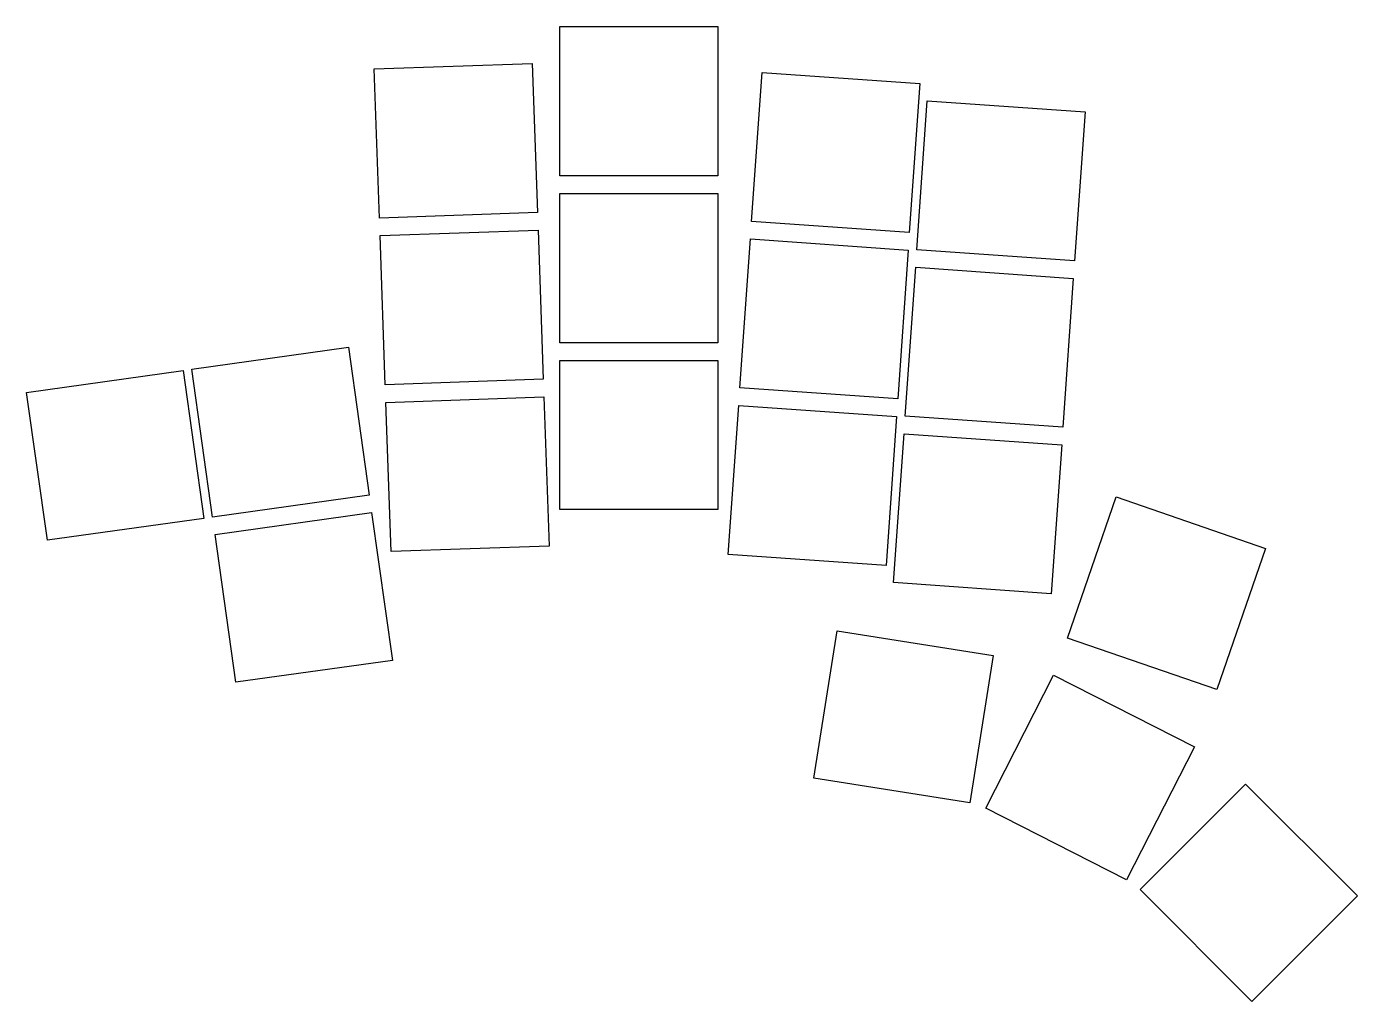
# Model space of a CAD drawing. Header units: millimetres. Extents: x -15 to 136, y -46 to 65.
import ezdxf

# ---------------------------------------------------------------- set-up
doc = ezdxf.new("R2010")
doc.units = ezdxf.units.MM

msp = doc.modelspace()

# ---------------------------------------------------------------- linework, layer by layer
for p, q in [((45.52, 64.81), (63.52, 64.81)), ((45.52, 47.81), (45.52, 64.81)), ((63.52, 64.81), (63.52, 47.81)), ((24.38, 60), (42.37, 60.63)), ((42.37, 60.63), (42.97, 43.64)), ((24.98, 43.01), (24.38, 60)), ((67.35, 42.62), (68.54, 59.58)), ((68.54, 59.58), (86.5, 58.33)), ((86.5, 58.33), (85.31, 41.37)), ((86.18, 39.4), (87.36, 56.36)), ((87.36, 56.36), (105.32, 55.11)), ((105.32, 55.11), (104.13, 38.15)), ((63.52, 47.81), (45.52, 47.81)), ((45.52, 45.81), (63.52, 45.81)), ((45.52, 28.81), (45.52, 45.81)), ((63.52, 45.81), (63.52, 28.81)), ((42.97, 43.64), (24.98, 43.01)), ((85.31, 41.37), (67.35, 42.62)), ((25.05, 41.01), (43.04, 41.64)), ((25.64, 24.02), (25.05, 41.01)), ((43.04, 41.64), (43.63, 24.65)), ((66.03, 23.67), (67.22, 40.63)), ((67.22, 40.63), (85.17, 39.37)), ((104.13, 38.15), (86.18, 39.4)), ((85.17, 39.37), (83.99, 22.42)), ((84.85, 20.45), (86.04, 37.41)), ((86.04, 37.41), (103.99, 36.15)), ((103.99, 36.15), (102.81, 19.19)), ((63.52, 28.81), (45.52, 28.81)), ((3.62, 25.79), (21.44, 28.3)), ((21.44, 28.3), (23.81, 11.47)), ((5.98, 8.96), (3.62, 25.79)), ((45.52, 26.81), (63.52, 26.81)), ((45.52, 9.81), (45.52, 26.81)), ((63.52, 26.81), (63.52, 9.81)), ((-15.2, 23.15), (2.63, 25.66)), ((2.63, 25.66), (4.99, 8.82)), ((43.63, 24.65), (25.64, 24.02)), ((-12.83, 6.32), (-15.2, 23.15)), ((83.99, 22.42), (66.03, 23.67)), ((25.71, 22.02), (43.7, 22.65)), ((26.3, 5.03), (25.71, 22.02)), ((43.7, 22.65), (44.29, 5.66)), ((64.7, 4.72), (65.89, 21.68)), ((65.89, 21.68), (83.85, 20.42)), ((83.85, 20.42), (82.66, 3.46)), ((102.81, 19.19), (84.85, 20.45)), ((83.53, 1.5), (84.71, 18.45)), ((84.71, 18.45), (102.67, 17.2)), ((102.67, 17.2), (101.48, 0.24)), ((23.81, 11.47), (5.98, 8.96)), ((103.33, -4.81), (108.86, 11.26)), ((108.86, 11.26), (125.88, 5.4)), ((6.26, 6.98), (24.09, 9.48)), ((24.09, 9.48), (26.45, -7.35)), ((63.52, 9.81), (45.52, 9.81)), ((4.99, 8.82), (-12.83, 6.32)), ((8.63, -9.85), (6.26, 6.98)), ((44.29, 5.66), (26.3, 5.03)), ((82.66, 3.46), (64.7, 4.72)), ((125.88, 5.4), (120.34, -10.67)), ((101.48, 0.24), (83.53, 1.5)), ((74.44, -20.77), (77.09, -3.98)), ((77.09, -3.98), (94.87, -6.8)), ((120.34, -10.67), (103.33, -4.81)), ((26.45, -7.35), (8.63, -9.85)), ((94.87, -6.8), (92.21, -23.59)), ((94.02, -24.17), (101.73, -9.03)), ((101.73, -9.03), (117.77, -17.2)), ((117.77, -17.2), (110.05, -32.34)), ((92.21, -23.59), (74.44, -20.77)), ((111.59, -33.46), (123.61, -21.44)), ((123.61, -21.44), (136.34, -34.17)), ((110.05, -32.34), (94.02, -24.17)), ((124.32, -46.19), (111.59, -33.46)), ((136.34, -34.17), (124.32, -46.19))]:
    msp.add_line(p, q)

doc.saveas('drawing.dxf')
